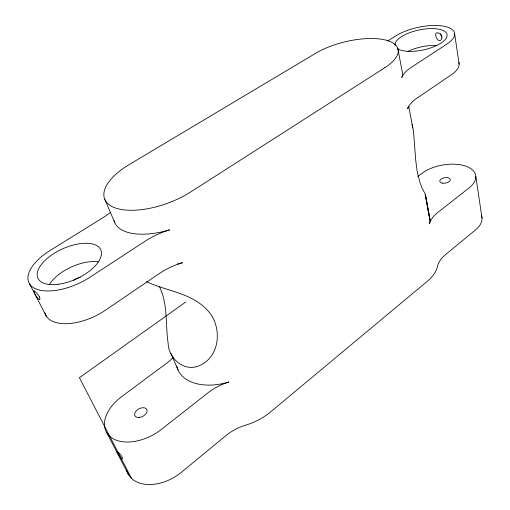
<?xml version="1.0" encoding="UTF-8"?>
<svg xmlns="http://www.w3.org/2000/svg" width="510" height="510" viewBox="0 0 510 510"><rect width="100%" height="100%" fill="white"/><g stroke="black" fill="none" stroke-linecap="round" stroke-linejoin="round"><path stroke-width="0.76" d="M442.004 37.893C438.721 47.761 430.453 27.744 440.468 34.03M417.735 176.511L422.152 173.228A30.906 16.02 -10.1 0 1 464.871 165.865A30.906 16.02 -10.1 0 1 469.041 187.948L437.733 212.517A37.313 20.84 -8.8 0 0 429.503 223.845A44.536 24.741 -12.4 0 0 429.388 216.081L425.385 194.386L429.975 220.403L425.174 194.45M185.723 302.028L79.401 377.719L131.554 478.456M387.613 41.017L396.327 35.611A34.145 13.139 -12 0 1 443.215 26.099A34.145 13.139 -12 0 1 446.779 44.172L411.379 67.294A41.584 17.397 -11.1 0 0 401.803 77.514A49.432 20.515 -13.6 0 0 402.065 70.954L397.819 48.412M146.548 281.711C166.553 291.133 190.893 292.791 206.83 309.621C222.156 324.717 221.219 355.266 200.519 365.115C185.347 372.995 168.657 359.199 168.134 343.434C165.336 324.443 168.096 304.126 159.324 286.397M117.478 451.669L116.758 451.312L117.255 452.593M117.51 451.694C124.319 456.941 123.828 464.215 117.517 453.097M442.068 36.184L440.602 34.011M440.5 34.062L442.004 37.797M39.397 296.877C38.868 295.041 31.129 286.467 34.744 293.486C35.082 295.437 41.909 304.075 39.404 296.884M29.657 284.044L46.365 316.251M106.89 432.939L128.698 474.976M425.346 194.297L422.159 188.254L420.106 183.026L417.225 171.653L415.784 160.822L413.521 131.548L408.752 106.411M104.837 199.467L114.82 222.717M171.003 353.436L178.022 369.897M412.01 124.606L412.858 127.94M454.671 33.979L459.153 64.132M475.824 176.396L482.007 218.038M73.708 280.341A7.522 3.742 -24.7 0 1 80.236 277.402M110.632 212.294A44.077 19.386 -22.4 0 1 103.116 217.591L50.088 250.506A44.351 21.28 -24.3 0 0 33.074 287.398A44.351 21.28 -24.3 0 0 90.098 277.153L145.446 241A50.248 26.144 -21.4 0 1 169.69 229.851A56.559 26.679 -20.2 0 1 114.074 220.492M44.816 312.668A43.216 22.128 -25 0 0 105.538 310.15L158.948 273.793A48.922 27.132 -21.8 0 1 182.484 262.695A55.201 27.827 -20.6 0 1 177.327 264.091M176.811 366.154A50.261 31.282 -22.1 0 0 228.977 382.009A44.14 29.924 -24.1 0 0 207.965 392.834L161.332 429.439A39.142 24.588 -28.2 0 1 110.351 436.84A39.142 24.588 -28.2 0 1 121.609 396.697L166.687 363.177A39.327 22.944 -25.2 0 0 173.037 357.688M126.869 470.915A37.695 25.226 -29.7 0 0 181.381 472.305L225.662 435.814A42.438 30.625 -25.3 0 1 245.775 425.123L247.783 424.486A48.469 32.245 -22.9 0 0 270.561 411.946L427.406 281.22A43.114 25.71 -11.9 0 0 437.255 267.425L437.542 266.296A36.089 21.611 -7.9 0 1 445.396 254.732L475.537 229.889A29.962 16.696 -9.4 0 0 481.37 215.175M49.26 284.593A33.979 16.926 -24.7 0 1 98.341 261.847M458.802 62.347A33.456 13.821 -11.6 0 1 451.503 74.658L416.982 98.156A40.672 18.232 -10.7 0 0 407.694 108.649A48.393 21.528 -13.4 0 0 408.121 107.094M395.052 45.403A26.552 10.213 -12 0 1 429.159 28.649A26.552 10.213 -12 0 1 440.901 43.171A26.552 10.213 -12 0 1 397.915 48.941M407.943 51.446A26.246 10.525 -11.8 0 1 436.853 45.537M384.776 67.728L190.715 191.938A57.553 25.774 -20 0 1 113.265 207.117A57.553 25.774 -20 0 1 129.279 164.532L315.607 53.333A50.197 19.731 -13.8 0 1 383.947 39.678A50.197 19.731 -13.8 0 1 384.776 67.728M139.064 417.467A6.738 4.227 -28.1 0 0 146.95 409.759A6.738 4.227 -28.1 0 0 136.552 410.537A6.738 4.227 -28.1 0 0 139.064 417.467M58.701 284.217A34.482 16.537 -24.3 0 0 100.923 250.174A34.482 16.537 -24.3 0 0 48.348 257.474A34.482 16.537 -24.3 0 0 58.701 284.217M442.425 183.173A5.317 2.754 -10.1 0 0 450.285 179.718A5.317 2.754 -10.1 0 0 442.361 178.353A5.317 2.754 -10.1 0 0 442.425 183.173"/></g></svg>
